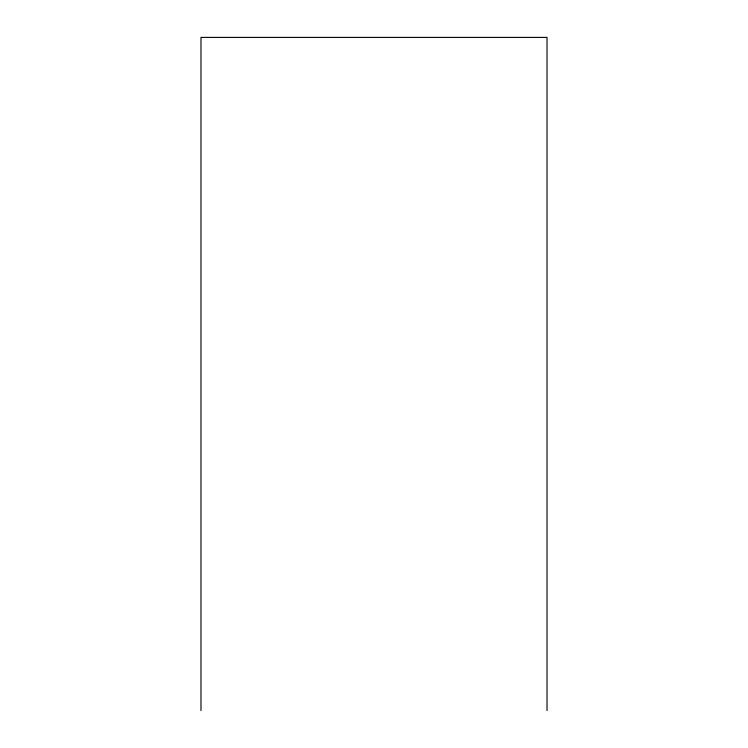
<?xml version="1.0" encoding="UTF-8"?>
<svg xmlns="http://www.w3.org/2000/svg" width="748" height="748" viewBox="0 0 748 748"><rect width="100%" height="100%" fill="white"/><g stroke="black" fill="none" stroke-linecap="round" stroke-linejoin="round"><path stroke-width="1.12" d="M547.022 710.6L547.022 37.4L200.978 37.4L200.978 710.6"/></g></svg>
